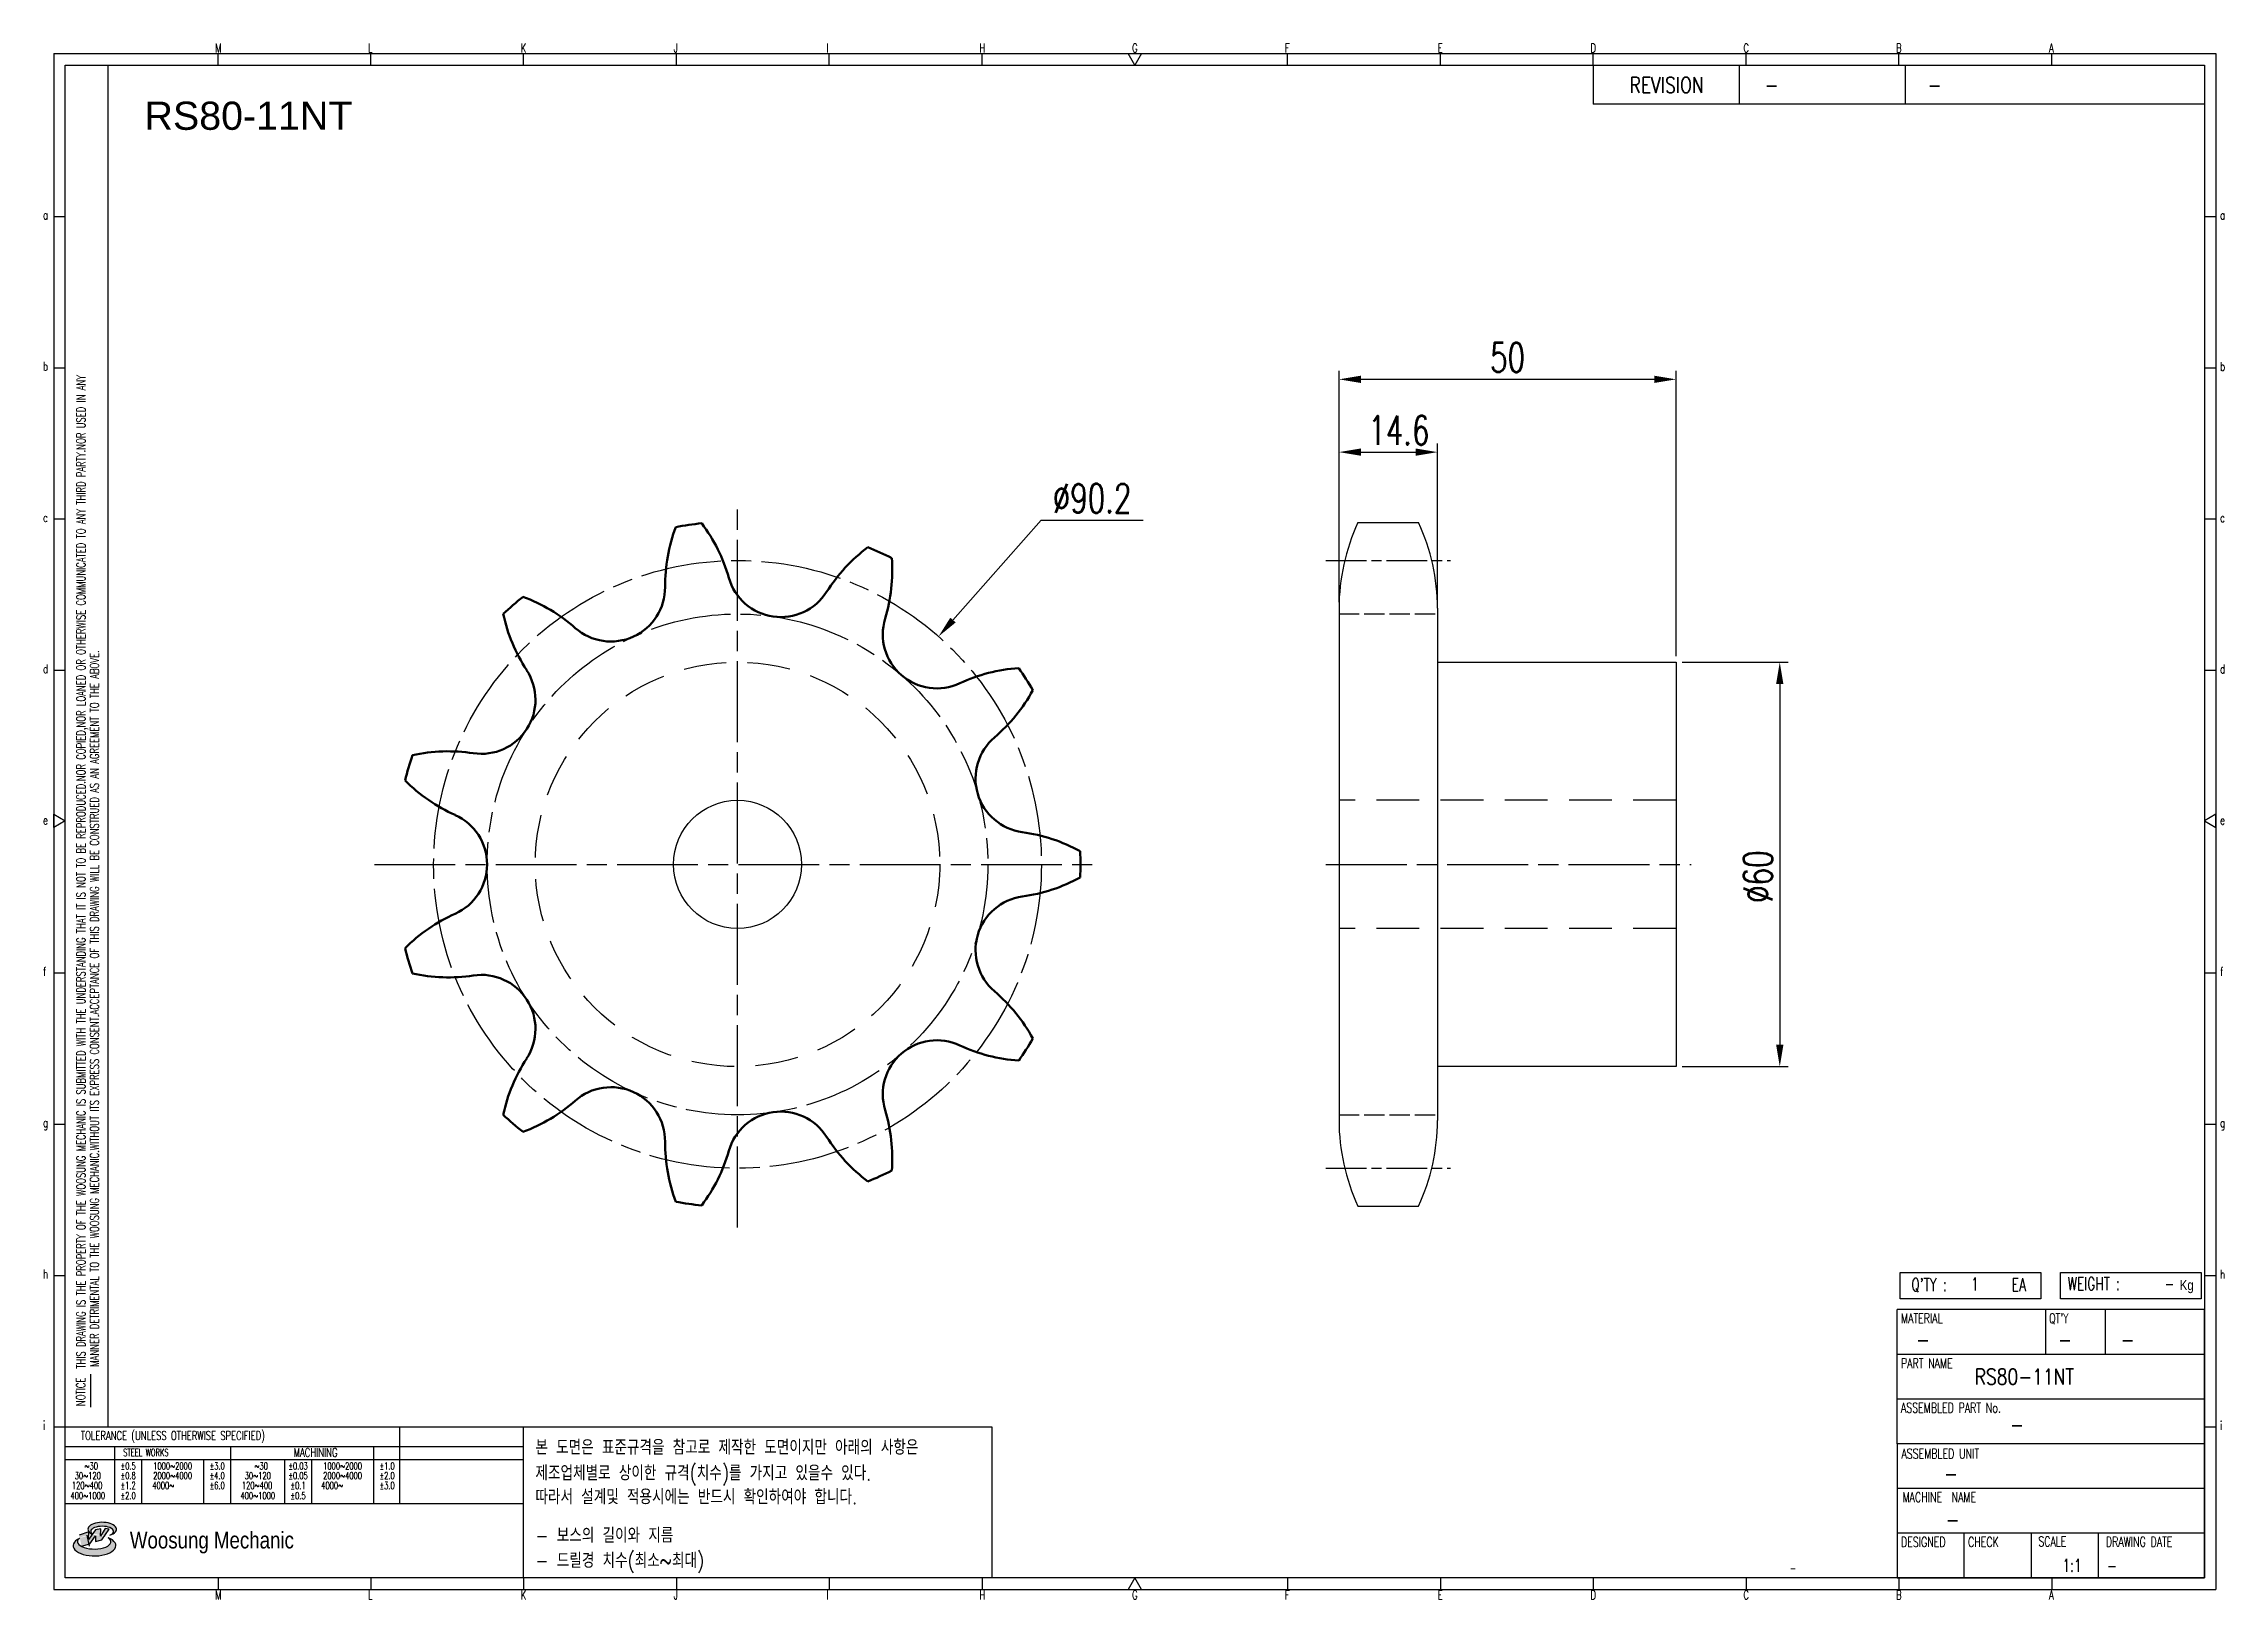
# Model space of a CAD drawing. Header units: millimetres. Extents: x 24007 to 24331, y 30 to 261.
import ezdxf
from ezdxf.enums import TextEntityAlignment as Align

# ---------------------------------------------------------------- set-up
doc = ezdxf.new("R2010")
doc.units = ezdxf.units.MM
for name, pattern in [('AM_ISO02W050', [7.5, 6, -1.5]), ('AM_ISO02W050x2', [3.75, 3, -0.75]), ('AM_ISO08W050', [18, 12, -1.5, 3, -1.5]), ('AM_ISO08W050x2', [9, 6, -0.75, 1.5, -0.75]), ('HIDDEN', [9.525, 6.35, -3.175])]:
    doc.linetypes.add(name, pattern=pattern)
for name, color, linetype, lineweight in [('AM_0N', 7, 'Continuous', 50), ('AM_3N', 6, 'AM_ISO02W050', 25), ('AM_7', 4, 'AM_ISO08W050', 25)]:
    doc.layers.add(name, color=color, linetype=linetype, lineweight=lineweight)
for name, color, linetype in [('HL', 2, 'HIDDEN'), ('S-DIM', 7, 'Continuous'), ('TITLE', 7, 'Continuous'), ('도면레이아웃', 7, 'Continuous')]:
    doc.layers.add(name, color=color, linetype=linetype)
doc.styles.add('HAN', font='ROMANS.shx', dxfattribs={"width": 0.7, "bigfont": 'whgtxt.shx'})
doc.styles.add('HKD_ST2', font='romans.shx', dxfattribs={"width": 0.7, "height": 4, "bigfont": '@extfont2.shx'})
doc.styles.add('HSG', font='SIMPLEX.shx', dxfattribs={"width": 0.7, "bigfont": 'HSG.shx'})
doc.styles.add('ROMANS', font='romans.shx', dxfattribs={"width": 0.7, "bigfont": 'whgtxt.shx'})
doc.styles.add('SLDTEXTSTYLE4', font='arial.ttf', dxfattribs={"width": 0.8})
doc.styles.get("Standard").update_dxf_attribs({"font": 'arial.ttf'})
doc.dimstyles.new('APP8', dxfattribs={"dimscale": 1.8, "dimtxt": 2.4, "dimasz": 1.8, "dimexe": 0.7, "dimexo": 0.5, "dimgap": 0.6, "dimtad": 1, "dimtoh": 1, "dimdec": 1, "dimrnd": 0.01, "dimzin": 9, "dimdsep": 46, "dimtxsty": 'HSG', "dimcen": 0, "dimclrd": 1, "dimclre": 1, "dimclrt": 256, "dimazin": 2, "dimtp": 1, "dimtm": 1, "dimtfac": 0.5, "dimtdec": 1, "dimtofl": 0, "dimtmove": 0, "dimatfit": 3, "dimfxl": 0, "dimtvp": 1, "dimtolj": 2, "dimlwd": -1, "dimlwe": -1, "dimarcsym": 0})

# ---------------------------------------------------------------- blocks, each defined once
blk = doc.blocks.new('SUYWSHJH')
at = {"layer": '도면레이아웃'}
h = blk.add_hatch(color=10, dxfattribs=at)
h.paths.add_polyline_path([(1.544, 35.177), (1.554, 34.966), (1.779, 35.034), (2.054, 35.422), (1.908, 35.446), (1.728, 35.167), (1.741, 35.439), (1.547, 35.405), (1.292, 35.041), (1.295, 35.33), (0.943, 35.208), (1.03, 34.8), (1.336, 34.885)])
edge = h.paths.add_edge_path()
edge.add_ellipse((1.795, 35.421), major_axis=(-0.53, 0), ratio=0.487785, start_angle=122.36065, end_angle=403.39574)
edge.add_line((1.411, 35.244), (1.419, 35.261))
edge.add_ellipse((1.798, 35.344), major_axis=(-0.423, 0), ratio=0.444396, start_angle=131.58977, end_angle=386.19408, ccw=False)
edge = h.paths.add_edge_path()
edge.add_ellipse((1.512, 34.815), major_axis=(-0.793, 0), ratio=0.480113, start_angle=314.67633, end_angle=590.85213)
edge.add_ellipse((1.501, 34.958), major_axis=(-0.62, 0), ratio=0.43311, start_angle=331.7024, end_angle=574.42495, ccw=False)
for p, q in [((0, 90.118), (80.15, 90.118)), ((0, 90.118), (0, 33.191)), ((6.089, 89.693), (6.089, 90.118)), ((11.753, 89.693), (11.753, 90.118)), ((17.418, 89.693), (17.418, 90.118)), ((23.082, 89.693), (23.082, 90.118)), ((28.746, 89.693), (28.746, 90.118)), ((34.411, 89.693), (34.411, 90.118)), ((45.739, 89.693), (45.739, 90.118)), ((51.404, 89.693), (51.404, 90.118)), ((57.068, 89.693), (57.068, 90.118)), ((62.732, 89.693), (62.732, 90.118)), ((68.397, 89.693), (68.397, 90.118)), ((74.061, 89.693), (74.061, 90.118)), ((80.15, 90.118), (80.15, 33.191)), ((0, 84.085), (0.425, 84.085)), ((79.725, 84.085), (80.15, 84.085)), ((0, 78.478), (0.425, 78.478)), ((79.725, 78.478), (80.15, 78.478)), ((0, 72.87), (0.425, 72.87)), ((79.725, 72.87), (80.15, 72.87)), ((0, 67.262), (0.425, 67.262)), ((79.725, 67.262), (80.15, 67.262)), ((0, 56.047), (0.425, 56.047)), ((79.725, 56.047), (80.15, 56.047)), ((0, 50.439), (0.425, 50.439)), ((79.725, 50.439), (80.15, 50.439)), ((0, 44.832), (0.425, 44.832)), ((79.725, 44.832), (80.15, 44.832)), ((1.377, 39.947), (1.377, 41.174)), ((0, 39.224), (0.425, 39.224)), ((79.725, 39.224), (80.15, 39.224)), ((0, 33.191), (80.15, 33.191)), ((6.089, 33.616), (6.089, 33.191)), ((11.753, 33.616), (11.753, 33.191)), ((17.418, 33.616), (17.418, 33.191)), ((23.082, 33.616), (23.082, 33.191)), ((28.746, 33.616), (28.746, 33.191)), ((34.411, 33.616), (34.411, 33.191)), ((45.739, 33.616), (45.739, 33.191)), ((51.404, 33.616), (51.404, 33.191)), ((57.068, 33.616), (57.068, 33.191)), ((62.732, 33.616), (62.732, 33.191)), ((68.397, 33.616), (68.397, 33.191)), ((74.061, 33.616), (74.061, 33.191))]:
    blk.add_line(p, q)
at = {"color": 2}
for p, q in [((2.017, 39.224), (2.017, 89.693)), ((0.425, 39.224), (17.418, 39.224)), ((12.816, 39.224), (12.816, 36.382)), ((17.418, 33.616), (17.418, 39.224)), ((0.425, 38.487), (17.418, 38.487)), ((0.425, 38.012), (17.418, 38.012)), ((2.257, 38.487), (2.257, 36.382)), ((3.257, 38.012), (3.257, 36.382)), ((5.557, 38.012), (5.557, 36.382)), ((6.557, 38.5), (6.557, 36.382)), ((8.557, 38.012), (8.557, 36.382)), ((9.557, 38.026), (9.557, 36.382)), ((11.857, 38.487), (11.857, 36.382)), ((0.425, 36.382), (17.418, 36.382))]:
    blk.add_line(p, q, dxfattribs=at)
at = {"color": 6, "ltscale": 0.5}
for p, q in [((57.068, 89.693), (57.068, 88.246)), ((62.47, 89.693), (62.47, 88.246)), ((68.635, 89.693), (68.635, 88.246)), ((79.725, 88.246), (57.068, 88.246)), ((68.336, 38.59), (68.336, 43.563)), ((79.725, 43.563), (68.336, 43.563)), ((73.827, 43.563), (73.827, 41.905)), ((76.037, 43.563), (76.037, 41.905)), ((79.725, 38.59), (79.725, 43.563)), ((79.725, 41.905), (68.336, 41.905)), ((79.725, 40.248), (68.336, 40.248)), ((68.336, 38.59), (68.336, 33.616)), ((79.725, 38.59), (68.336, 38.59)), ((79.725, 33.616), (79.725, 38.59)), ((79.725, 36.932), (68.336, 36.932)), ((79.725, 35.274), (68.336, 35.274)), ((70.822, 33.616), (70.822, 35.274)), ((73.309, 33.616), (73.309, 35.274)), ((75.796, 33.616), (75.796, 35.274)), ((68.336, 33.616), (79.725, 33.616))]:
    blk.add_line(p, q, dxfattribs=at)
for points in [[(40.075, 89.693), (39.83, 90.118), (40.32, 90.118)], [(0.425, 89.693), (79.725, 89.693), (79.725, 33.616), (0.425, 33.616)], [(0.425, 61.679), (0, 61.433), (0, 61.924)], [(79.725, 61.679), (80.15, 61.433), (80.15, 61.924)], [(40.075, 33.616), (39.83, 33.191), (40.32, 33.191)]]:
    blk.add_lwpolyline(points, close=True)
at = {"layer": 'TITLE', "color": 20}
for p, q in [((68.449, 43.961), (68.449, 44.936)), ((68.449, 44.936), (73.654, 44.936)), ((73.654, 44.936), (73.654, 43.961)), ((74.39, 43.961), (74.39, 44.936)), ((74.39, 44.936), (79.595, 44.936)), ((79.595, 44.936), (79.595, 43.961)), ((73.654, 43.961), (68.449, 43.961)), ((79.595, 43.961), (74.39, 43.961))]:
    blk.add_line(p, q, dxfattribs=at)
at = {"layer": '도면레이아웃'}
for p, q in [((1.295, 35.33), (0.943, 35.208)), ((1.03, 34.8), (1.336, 34.885)), ((1.224, 35.208), (1.311, 34.8)), ((1.224, 35.208), (1.224, 35.208)), ((1.547, 35.405), (1.292, 35.041)), ((1.292, 35.041), (1.295, 35.33)), ((1.336, 34.885), (1.544, 35.177)), ((1.419, 35.261), (1.411, 35.244)), ((1.544, 35.177), (1.554, 34.966)), ((1.741, 35.439), (1.547, 35.405)), ((1.554, 34.966), (1.779, 35.034)), ((1.908, 35.446), (1.728, 35.167)), ((1.728, 35.167), (1.741, 35.439)), ((1.779, 35.034), (2.054, 35.422)), ((2.054, 35.422), (1.908, 35.446))]:
    blk.add_line(p, q, dxfattribs=at)
for centre, major_axis, ratio, start_param, end_param in [((1.795, 35.421), (-0.53, 0), 0.487785, 2.135596, 7.040584), ((1.512, 34.815), (-0.793, 0), 0.480113, 5.492138, 10.312315), ((1.501, 34.958), (-0.62, 0), 0.43311, 5.789299, 10.025607), ((1.798, 35.344), (-0.423, 0), 0.444396, 2.296675, 6.740358)]:
    blk.add_ellipse(centre, major_axis=major_axis, ratio=ratio, start_param=start_param, end_param=end_param, dxfattribs=at)
at = {"color": 4, "style": 'HKD_ST2', "width": 0.7}
for s, p in [('M', (5.988, 90.164)), ('L', (11.652, 90.164)), ('K', (17.316, 90.164)), ('J', (22.981, 90.164)), ('I', (28.645, 90.164)), ('H', (34.309, 90.164)), ('G', (39.974, 90.164)), ('F', (45.638, 90.164)), ('E', (51.302, 90.164)), ('D', (56.967, 90.164)), ('C', (62.631, 90.164)), ('B', (68.295, 90.164)), ('A', (73.96, 90.164)), ('a', (-0.395, 83.976)), ('a', (80.305, 83.97)), ('b', (-0.395, 78.368)), ('b', (80.305, 78.362)), ('c', (-0.395, 72.76)), ('c', (80.305, 72.754)), ('d', (-0.395, 67.153)), ('d', (80.305, 67.147)), ('e', (-0.395, 61.545)), ('e', (80.305, 61.539)), ('f', (-0.395, 55.937)), ('f', (80.305, 55.931)), ('g', (-0.395, 50.33)), ('g', (80.305, 50.324)), ('h', (-0.395, 44.722)), ('h', (80.305, 44.716)), ('i', (-0.395, 39.114)), ('i', (80.305, 39.108)), ('M', (5.988, 32.824)), ('L', (11.652, 32.824)), ('K', (17.316, 32.824)), ('J', (22.981, 32.824)), ('I', (28.645, 32.824)), ('H', (34.309, 32.824)), ('G', (39.974, 32.824)), ('F', (45.638, 32.824)), ('E', (51.302, 32.824)), ('D', (56.967, 32.824)), ('C', (62.631, 32.824)), ('B', (68.295, 32.824)), ('A', (73.96, 32.824))]:
    blk.add_text(s, height=0.326, dxfattribs=at).set_placement(p)
for s, height, style, width, p in [('REVISION', 0.5806, 'HAN', 0.8, (58.415, 88.664)), ('-', 0.581, 'HAN', 0.8, (63.426, 88.664)), ('-', 0.581, 'HAN', 0.8, (69.468, 88.664)), ("Q'TY : ", 0.4746, 'HKD_ST2', 0.7, (68.857, 44.253)), ('1', 0.475, 'HKD_ST2', 0.7, (71.071, 44.275)), ('EA', 0.4746, 'HKD_ST2', 0.7, (72.578, 44.253)), ('WEIGHT : ', 0.4746, 'HKD_ST2', 0.7, (74.65, 44.286)), ('-', 0.581, 'HAN', 0.8, (69.029, 42.157)), ('-', 0.581, 'HAN', 0.8, (74.289, 42.157)), ('-', 0.581, 'HAN', 0.8, (76.623, 42.157)), ('-', 0.581, 'HAN', 0.8, (72.515, 39.013)), ('-', 0.581, 'HAN', 0.8, (70.067, 37.189)), ('-', 0.581, 'HAN', 0.8, (70.126, 35.48)), ('1:1', 0.4746, 'HKD_ST2', 0.7, (74.458, 33.848)), ('-', 0.475, 'HKD_ST2', 0.7, (76.112, 33.837))]:
    blk.add_text(s, height=height, dxfattribs=dict(style=style, width=width)).set_placement(p)
at = {"color": 6, "style": 'HKD_ST2', "width": 0.7}
for s, p in [(' THIS DRAWING IS THE PROPERTY OF THE WOOSUNG MECHANIC IS SUBMITTED WITH THE UNDERSTANDING THAT IT IS NOT TO BE REPRODUCED.NOR COPIED,NOR LOANED OR OTHERWISE COMMUNICATED TO ANY THIRD PARTY.NOR USED IN ANY', (1.173, 41.217)), ('MANNER DETRIMENTAL TO THE WOOSUNG MECHANIC.WITHOUT ITS EXPRESS CONSENT.ACCEPTANCE OF THIS DRAWING WILL BE CONSTRUED AS AN AGREEMENT TO THE ABOVE.', (1.672, 41.447))]:
    blk.add_text(s, height=0.326266, rotation=90, dxfattribs=at).set_placement(p)
at = {"style": 'HKD_ST2', "width": 0.7}
blk.add_text('-', height=0.475, dxfattribs=at).set_placement((78.613, 44.286), align=Align.RIGHT)
at = {"color": 4, "style": 'HKD_ST2', "width": 0.7}
for s, height, p in [('MATERIAL', 0.3651, (68.474, 43.425)), ("QT'Y", 0.3651, (73.965, 43.425)), ('PART NAME', 0.3651, (68.474, 41.756)), ('ASSEMBLED PART No.', 0.36511, (68.474, 40.109)), ('ASSEMBLED UNIT', 0.36511, (68.49, 38.408)), ('MACHINE  NAME', 0.36511, (68.532, 36.794)), ('DESIGNED', 0.3651, (68.474, 35.136)), ('CHECK', 0.3651, (70.961, 35.136)), ('SCALE', 0.3651, (73.566, 35.153)), ('DRAWING DATE', 0.36511, (76.071, 35.141))]:
    blk.add_text(s, height=height, dxfattribs=at).set_placement(p, align=Align.TOP_LEFT)
at = {"style": 'HKD_ST2', "width": 0.7}
blk.add_text('NOTICE', height=0.3263, rotation=90, dxfattribs=at).set_placement((1.163, 39.988))
for s, height, style, width, p in [('TOLERANCE (UNLESS OTHERWISE SPECIFIED)', 0.32627, 'HKD_ST2', 0.7, (4.417, 38.896)), ('-', 0.326, 'ROMANS', 0.65, (64.469, 33.975))]:
    blk.add_text(s, height=height, dxfattribs=dict(style=style, width=width)).set_placement(p, align=Align.MIDDLE_CENTER)
at = {"color": 4, "style": 'HKD_ST2', "width": 0.7}
for s, height, p in [('STEEL WORKS', 0.26101, (3.416, 38.268)), ('MACHINING', 0.3263, (9.707, 38.27)), ('%%P0.5', 0.261, (2.757, 37.762)), ('%%P0.8', 0.261, (2.757, 37.411)), ('%%P3.0', 0.261, (6.057, 37.762)), ('%%P4.0', 0.261, (6.057, 37.411)), ('%%P0.03', 0.261, (9.057, 37.762)), ('%%P0.05', 0.261, (9.057, 37.411)), ('%%P1.0', 0.261, (12.357, 37.762)), ('%%P2.0', 0.261, (12.357, 37.411)), ('%%P1.2', 0.261, (2.757, 37.045)), ('%%P2.0', 0.261, (2.757, 36.67)), ('%%P6.0', 0.261, (6.057, 37.045)), ('%%P0.1', 0.261, (9.057, 37.045)), ('%%P0.5', 0.261, (9.057, 36.67)), ('%%P3.0', 0.261, (12.357, 37.045))]:
    blk.add_text(s, height=height, dxfattribs=at).set_placement(p, align=Align.MIDDLE)
for s, height, p in [('30%%126120', 0.261, (1.263, 37.411)), ('%%12630', 0.261, (1.389, 37.762)), ('2000%%1264000', 0.26101, (4.407, 37.411)), ('1000%%1262000', 0.26101, (4.407, 37.762)), ('30%%126120', 0.261, (7.563, 37.411)), ('%%12630', 0.261, (7.689, 37.762)), ('2000%%1264000', 0.26101, (10.707, 37.411)), ('1000%%1262000', 0.26101, (10.707, 37.762)), ('400%%1261000', 0.26101, (1.263, 36.67)), ('120%%126400', 0.26101, (1.237, 37.045)), ('4000%%126', 0.261, (4.061, 37.045)), ('400%%1261000', 0.26101, (7.563, 36.67)), ('120%%126400', 0.26101, (7.537, 37.045)), ('4000%%126', 0.261, (10.321, 37.045))]:
    blk.add_text(s, height=height, dxfattribs=at).set_placement(p, align=Align.MIDDLE_CENTER)
at = {"color": 1, "style": 'SLDTEXTSTYLE4', "width": 0.8}
blk.add_text('Woosung Mechanic', height=0.61957, dxfattribs=at).set_placement((2.822, 34.711))
at = {"layer": 'TITLE', "width": 0.8}
blk.add_text('Kg', height=0.3789, dxfattribs=at).set_placement((78.807, 44.286))
blk = doc.blocks.new('*D2')
at = {"layer": 'Defpoints', "color": 0, "transparency": 16777216}
for p in [(24249.35, 169.21), (24249.35, 109.21), (24264.73, 109.21)]:
    blk.add_point(p, dxfattribs=at)
at = {"layer": 'S-DIM', "color": 1, "transparency": 16777216}
for p, q in [((24250.25, 169.21), (24265.99, 169.21)), ((24264.73, 165.97), (24264.73, 112.45)), ((24250.25, 109.21), (24265.99, 109.21))]:
    blk.add_line(p, q, dxfattribs=at)
for points in [[(24264.19, 165.97), (24265.27, 165.97), (24264.73, 169.21)], [(24264.19, 112.45), (24265.27, 112.45), (24264.73, 109.21)]]:
    blk.add_solid(points, dxfattribs=at)
at = {"layer": 'S-DIM', "transparency": 16777216, "insert": (24261.49, 137.39), "char_height": 4.32, "attachment_point": 5, "rotation": 90, "style": 'HSG'}
blk.add_mtext('\\A2;%%c60', dxfattribs=at)
blk = doc.blocks.new('*D3')
at = {"layer": 'Defpoints', "color": 0, "transparency": 16777216}
for p in [(24213.95, 200.36), (24199.35, 177.2), (24213.95, 176.35)]:
    blk.add_point(p, dxfattribs=at)
at = {"layer": 'S-DIM', "color": 1, "transparency": 16777216}
for p, q in [((24199.35, 178.1), (24199.35, 201.62)), ((24213.95, 177.25), (24213.95, 201.62)), ((24202.59, 200.36), (24210.71, 200.36))]:
    blk.add_line(p, q, dxfattribs=at)
for points in [[(24202.59, 200.9), (24202.59, 199.82), (24199.35, 200.36)], [(24210.71, 200.9), (24210.71, 199.82), (24213.95, 200.36)]]:
    blk.add_solid(points, dxfattribs=at)
at = {"layer": 'S-DIM', "transparency": 16777216, "insert": (24208.23, 203.6), "char_height": 4.32, "attachment_point": 5, "style": 'HSG'}
blk.add_mtext('\\A2;14.6', dxfattribs=at)
blk = doc.blocks.new('*D4')
at = {"layer": 'Defpoints', "color": 0, "transparency": 16777216}
for p in [(24249.35, 211.16), (24199.35, 177.2), (24249.35, 169.21)]:
    blk.add_point(p, dxfattribs=at)
at = {"layer": 'S-DIM', "color": 1, "transparency": 16777216}
for p, q in [((24199.35, 178.1), (24199.35, 212.42)), ((24202.59, 211.16), (24246.11, 211.16)), ((24249.35, 170.11), (24249.35, 212.42))]:
    blk.add_line(p, q, dxfattribs=at)
for points in [[(24202.59, 211.7), (24202.59, 210.62), (24199.35, 211.16)], [(24246.11, 211.7), (24246.11, 210.62), (24249.35, 211.16)]]:
    blk.add_solid(points, dxfattribs=at)
at = {"layer": 'S-DIM', "transparency": 16777216, "insert": (24224.35, 214.4), "char_height": 4.32, "attachment_point": 5, "style": 'HSG'}
blk.add_mtext('\\A2;50', dxfattribs=at)

msp = doc.modelspace()

# ---------------------------------------------------------------- linework, layer by layer
for p, q in [((24202.15, 189.9), (24211.15, 189.9)), ((24199.35, 177.2), (24199.35, 101.23)), ((24213.95, 177.2), (24213.95, 101.23)), ((24213.95, 169.21), (24249.35, 169.21)), ((24249.35, 169.21), (24249.35, 109.21)), ((24249.35, 109.21), (24213.95, 109.21)), ((24202.15, 88.53), (24211.15, 88.53))]:
    msp.add_line(p, q)
at = {"color": 4}
msp.add_lwpolyline([(24078.39, 55.8), (24147.87, 55.8), (24147.87, 33.36), (24078.39, 33.36)], close=True, dxfattribs=at)
msp.add_circle((24110.12, 139.21), 9.5)
for centre, start, end in [((24229.55, 177.2), 155.132, 180), ((24183.75, 177.2), 0, 24.868), ((24229.55, 101.23), 180, 204.868), ((24183.75, 101.23), 335.132, 0)]:
    msp.add_arc(centre, 30.2, start, end)
at = {"layer": 'AM_0N'}
for centre, radius, start, end in [((24124.15, 180.55), 24.77, 159.4311, 180.4545), ((24110.12, 139.21), 50.87, 95.9887, 100.3749), ((24085.01, 174.92), 24.77, 15.9091, 36.9326), ((24144.28, 166.4), 24.77, 126.7038, 147.7273), ((24110.12, 139.21), 50.87, 63.2614, 67.6477), ((24108.3, 182.83), 24.77, 343.1818, 4.2053), ((24116.55, 183.91), 8.02, 195.9091, 327.7273), ((24110.12, 139.21), 50.87, 128.716, 133.1022), ((24069.69, 155.68), 24.77, 48.6364, 69.6598), ((24091.36, 180.29), 8.02, 228.6364, 0.4545), ((24099.58, 181.58), 24.77, 192.1583, 213.1818), ((24139.69, 173.34), 8.02, 163.1818, 295), ((24153.55, 143.62), 24.77, 93.9765, 115), ((24110.12, 139.21), 50.87, 30.5342, 34.9204), ((24072.13, 163.63), 8.02, 261.3636, 33.1818), ((24132.17, 176.89), 24.77, 310.4545, 331.478), ((24110.12, 139.21), 50.87, 161.4432, 165.8295), ((24067.21, 131.21), 24.77, 81.3636, 102.3871), ((24153.45, 151.94), 8.02, 130.4545, 262.2727), ((24078.35, 169.15), 24.77, 224.8856, 245.9091), ((24064.96, 139.21), 8.02, 294.0909, 65.9091), ((24149.04, 119.44), 24.77, 61.2492, 82.2727), ((24110.12, 139.21), 50.87, 357.8069, 2.1931), ((24149.04, 158.99), 24.77, 277.7273, 298.7508), ((24153.45, 126.49), 8.02, 97.7273, 229.5455), ((24078.35, 109.28), 24.77, 114.0909, 135.1144), ((24110.12, 139.21), 50.87, 194.1705, 198.5568), ((24067.21, 147.22), 24.77, 257.6129, 278.6364), ((24072.13, 114.8), 8.02, 326.8182, 98.6364), ((24132.17, 101.54), 24.77, 28.522, 49.5455), ((24110.12, 139.21), 50.87, 325.0796, 329.4658), ((24099.58, 96.85), 24.77, 146.8182, 167.8417), ((24139.69, 105.09), 8.02, 65, 196.8182), ((24153.55, 134.81), 24.77, 245, 266.0235), ((24069.69, 122.75), 24.77, 290.3402, 311.3636), ((24091.36, 98.14), 8.02, 359.5455, 131.3636), ((24110.12, 139.21), 50.87, 226.8978, 231.284), ((24116.55, 94.52), 8.02, 32.2727, 164.0909), ((24108.3, 95.6), 24.77, 355.7947, 16.8182), ((24124.15, 97.88), 24.77, 179.5455, 200.5689), ((24144.28, 112.03), 24.77, 212.2727, 233.2962), ((24085.01, 103.51), 24.77, 323.0674, 344.0909), ((24110.12, 139.21), 50.87, 292.3523, 296.7386), ((24110.12, 139.21), 50.87, 259.6251, 264.0113)]:
    msp.add_arc(centre, radius, start, end, dxfattribs=at)
at = {"layer": 'AM_3N', "linetype": 'AM_ISO02W050x2'}
for p, q in [((24199.35, 176.35), (24213.95, 176.35)), ((24199.35, 102.08), (24213.95, 102.08))]:
    msp.add_line(p, q, dxfattribs=at)
at = {"layer": 'AM_7', "linetype": 'AM_ISO08W050x2', "ltscale": 2}
for p, q in [((24110.12, 85.34), (24110.12, 193.09)), ((24056.25, 139.21), (24163.99, 139.21)), ((24197.41, 139.21), (24251.57, 139.21))]:
    msp.add_line(p, q, dxfattribs=at)
at = {"layer": 'AM_7', "linetype": 'AM_ISO08W050x2'}
for p, q in [((24197.41, 184.29), (24215.9, 184.29)), ((24197.41, 94.14), (24215.9, 94.14))]:
    msp.add_line(p, q, dxfattribs=at)
at = {"layer": 'AM_7', "linetype": 'AM_ISO08W050x2', "ltscale": 2}
for radius in [45.08, 37.14]:
    msp.add_circle((24110.12, 139.21), radius, dxfattribs=at)
at = {"layer": 'HL', "linetype": 'HIDDEN'}
for p, q in [((24249.35, 148.71), (24199.35, 148.71)), ((24249.35, 129.71), (24199.35, 129.71))]:
    msp.add_line(p, q, dxfattribs=at)
msp.add_circle((24110.12, 139.21), 30, dxfattribs=at)

# ---------------------------------------------------------------- block references
at = {"xscale": 4.001836980422727, "yscale": 4.001836980422727, "zscale": 4.001836980422727}
msp.add_blockref('SUYWSHJH', (24008.69, -101.17), dxfattribs=at)

# ---------------------------------------------------------------- texts
at = {"color": 2}
msp.add_text('RS80-11NT', height=4.181, dxfattribs=at).set_placement((24022.16, 248.17))
at = {"style": 'HAN', "width": 0.8}
msp.add_text('RS80-11NT', height=2.323, dxfattribs=at).set_placement((24293.65, 62.05))
at = {"color": 4, "style": 'HAN', "width": 0.8}
for s, p in [('본 도면은 표준규격을 참고로 제작한 도면이지만 아래의 사항은', (24080.14, 51.64)), ('제조업체별로 상이한 규격(치수)를 가지고 있을수 있다.', (24080.14, 47.83)), ('따라서 설계및 적용시에는 반드시 확인하여야 합니다.', (24080.14, 44.29)), ('- 보스의 길이와 지름', (24080.14, 38.59)), ('- 드릴경 치수(최소~최대)', (24080.14, 34.85))]:
    msp.add_text(s, height=2.1985, dxfattribs=at).set_placement(p)

# ---------------------------------------------------------------- dimensions: what is measured, and where the dimension line sits
at = {"layer": 'S-DIM'}
dim = msp.add_linear_dim(base=(24249.35, 211.16), p1=(24199.35, 177.2), p2=(24249.35, 169.21), dimstyle='APP8', dxfattribs=at)
dim.commit()
dim.dimension.update_dxf_attribs({"geometry": '*D4', "text_midpoint": (24224.35, 214.4)})
dim = msp.add_linear_dim(base=(24213.95, 200.36), p1=(24199.35, 177.2), p2=(24213.95, 176.35), dimstyle='APP8', dxfattribs=at)
dim.commit()
dim.dimension.update_dxf_attribs({"geometry": '*D3', "text_midpoint": (24208.23, 200.36), "dimtype": 128})
msp.add_diameter_dim(center=(24110.12, 139.21), radius=45.08, location=(24155.16, 190.27), dimstyle='APP8', dxfattribs=at).render()
dim = msp.add_linear_dim(base=(24264.73, 109.21), p1=(24249.35, 169.21), p2=(24249.35, 109.21), angle=90, text='%%c<>', dimstyle='APP8', dxfattribs=at)
dim.commit()
dim.dimension.update_dxf_attribs({"geometry": '*D2', "text_midpoint": (24264.73, 137.39), "dimtype": 128})

doc.saveas('drawing.dxf')
